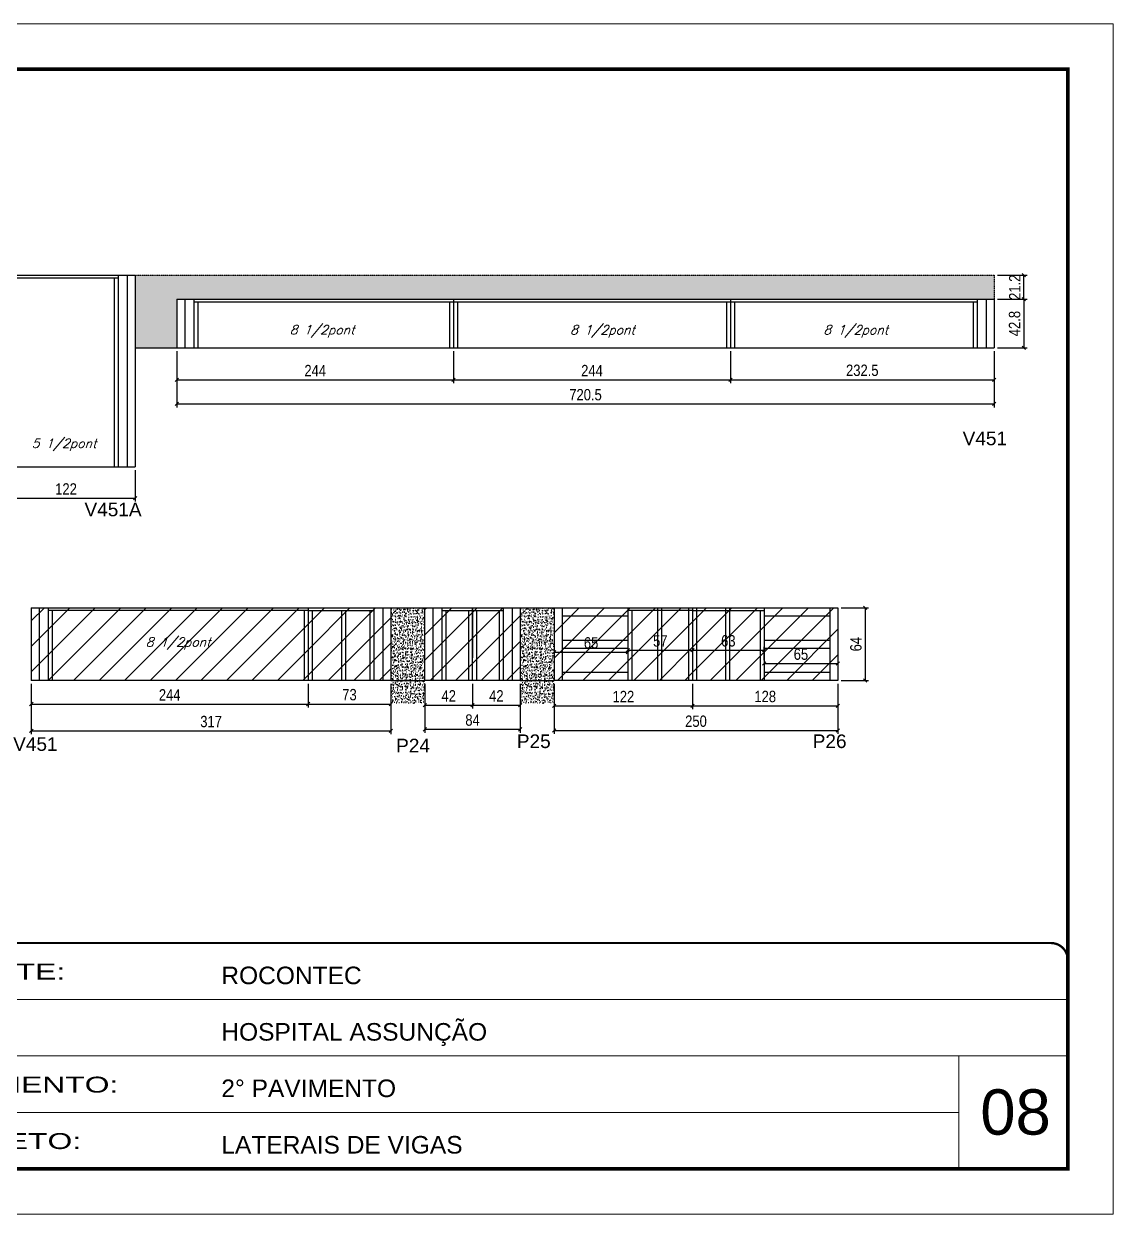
# Model space of a CAD drawing. Extents: x 137137 to 143418, y 10464 to 34486.
# Drawn here: x 142430 to 143391, y 32287 to 33337 of the extents above; entities that cross this region are included whole.
import ezdxf

# ---------------------------------------------------------------- set-up
doc = ezdxf.new("R2010")
doc.units = 0
doc.linetypes.add('CONTINUO', pattern=[0])
doc.linetypes.add('DASHED', pattern=[0.75, 0.5, -0.25])
for name, color, linetype in [('5', 5, 'Continuous'), ('COTA', 241, 'Continuous'), ('Painéis', 200, 'Continuous'), ('Reaproveitamento', 251, 'Continuous'), ('SARR_2.2x7', 40, 'Continuous'), ('SARR_3.5x7', 81, 'Continuous'), ('texto', 7, 'Continuous')]:
    doc.layers.add(name, color=color, linetype=linetype)
for name, color, linetype, lineweight in [('CARIMBO', 255, 'Continuous', 9), ('Folhas', 255, 'Continuous', 9), ('SARRAFO DE PRESSAO', 251, 'DASHED', 9)]:
    doc.layers.add(name, color=color, linetype=linetype, lineweight=lineweight)
doc.styles.add('ARIAL', font='arial.ttf')
doc.styles.add('COTA TECNICA', font='techl___.ttf', dxfattribs={"height": 10})
doc.styles.add('Romans', font='romans.shx')
doc.styles.get("Standard").update_dxf_attribs({"font": 'arial.ttf'})
doc.styles.add('Tecnologia', font='')
doc.styles.get('Tecnologia').set_extended_font_data('Forgotten Futurist')
doc.dimstyles.new('PAINEL', dxfattribs={"dimtxt": 10, "dimasz": 3, "dimexe": 3, "dimexo": 3, "dimgap": 3, "dimtad": 1, "dimdec": 1, "dimzin": 12, "dimdsep": 46, "dimtxsty": 'COTA TECNICA', "dimblk1": 'OBLIQUE', "dimblk2": 'OBLIQUE', "dimsah": 1, "dimcen": 0.9, "dimclrd": 4, "dimclre": 4, "dimclrt": 240, "dimadec": 1, "dimazin": 3, "dimtfac": 1, "dimtdec": 1, "dimtmove": 0, "dimatfit": 3, "dimfxl": 1, "dimtolj": 1, "dimtzin": 12, "dimarcsym": 0})

# ---------------------------------------------------------------- blocks, each defined once
blk = doc.blocks.new('9999999999')
at = {"color": 30, "linetype": 'CONTINUO'}
for p, q in [((98564.6, 34379.6), (99584, 34379.6)), ((98564.6, 34329.8), (99488, 34329.8)), ((99584, 34329.8), (99488, 34329.8)), ((99488, 34329.8), (99488, 34230.2)), ((98564.6, 34280), (99488, 34280))]:
    blk.add_line(p, q, dxfattribs=at)
at = {"color": 30, "linetype": 'CONTINUO', "const_width": 2}
blk.add_lwpolyline([(99584, 34230.2), (99584, 34414.4, 0.414214), (99569, 34429.4), (98229, 34429.4, 0.414214), (98214, 34414.4), (98214, 34245.2, 0.414214), (98229, 34230.2), (99584, 34230.2)], format="xyb", dxfattribs=at)
at = {"layer": 'Folhas'}
blk.add_lwpolyline([(98139, 34190.2), (99624, 34190.2), (99624, 35240.2), (98139, 35240.2)], close=True, dxfattribs=at)
at = {"layer": 'Folhas', "color": 30, "const_width": 3}
blk.add_lwpolyline([(98214, 34230.2), (99584, 34230.2), (99584, 35200.2), (98214, 35200.2)], close=True, dxfattribs=at)
at = {"color": 7, "linetype": 'Continuous', "ltscale": 5, "style": 'ARIAL'}
for s, height, p in [('ROCONTEC', 15.48, (98837.7, 34393.1)), ('HOSPITAL ASSUNÇÃO', 15.483, (98837.7, 34343.3)), ('2° PAVIMENTO', 15.483, (98837.7, 34293.5)), ('LATERAIS DE VIGAS', 15.483, (98837.7, 34243.7))]:
    blk.add_text(s, height=height, dxfattribs=at).set_placement(p)
at = {"layer": 'Folhas', "color": 7, "style": 'Tecnologia', "width": 1.5}
for s, p in [('CLIENTE:', (98573.7, 34397.2)), ('PAVIMENTO:', (98573.7, 34297.5)), ('PROJETO:', (98573.7, 34247.7))]:
    blk.add_text(s, height=14, dxfattribs=at).set_placement(p)
blk = doc.blocks.new('_Oblique')
at = {"color": 0, "linetype": 'ByBlock', "lineweight": -2}
blk.add_line((-0.5, -0.5), (0.5, 0.5), dxfattribs=at)
blk = doc.blocks.new('*D207')
at = {"layer": 'COTA', "color": 4, "linetype": 'ByBlock', "lineweight": -2, "transparency": 16777216}
for p, q in [((142437, 32755), (142437, 32734.2)), ((142681, 32755), (142681, 32734.2)), ((142437, 32737.2), (142681, 32737.2))]:
    blk.add_line(p, q, dxfattribs=at)
at = {"layer": 'Defpoints', "color": 0, "linetype": 'ByBlock', "transparency": 16777216}
for p in [(142437, 32758), (142681, 32758), (142681, 32737.2)]:
    blk.add_point(p, dxfattribs=at)
at = {"layer": 'COTA', "color": 4, "linetype": 'ByBlock', "lineweight": -2, "transparency": 16777216, "xscale": 3, "yscale": 3, "zscale": 3, "rotation": 180}
blk.add_blockref('_Oblique', (142437, 32737.2), dxfattribs=at)
at = {"layer": 'COTA', "color": 4, "linetype": 'ByBlock', "lineweight": -2, "transparency": 16777216, "xscale": 3, "yscale": 3, "zscale": 3}
blk.add_blockref('_Oblique', (142681, 32737.2), dxfattribs=at)
at = {"layer": 'COTA', "color": 240, "linetype": 'ByBlock', "transparency": 16777216, "insert": (142559, 32745.3), "char_height": 10, "attachment_point": 5, "style": 'COTA TECNICA'}
blk.add_mtext('\\A1;244', dxfattribs=at)
blk = doc.blocks.new('*D208')
at = {"layer": 'COTA', "color": 4, "linetype": 'ByBlock', "lineweight": -2, "transparency": 16777216}
for p, q in [((142681, 32755), (142681, 32734.2)), ((142754, 32755), (142754, 32734.2)), ((142681, 32737.2), (142754, 32737.2))]:
    blk.add_line(p, q, dxfattribs=at)
at = {"layer": 'Defpoints', "color": 0, "linetype": 'ByBlock', "transparency": 16777216}
for p in [(142681, 32758), (142754, 32758), (142754, 32737.2)]:
    blk.add_point(p, dxfattribs=at)
at = {"layer": 'COTA', "color": 4, "linetype": 'ByBlock', "lineweight": -2, "transparency": 16777216, "xscale": 3, "yscale": 3, "zscale": 3, "rotation": 180}
blk.add_blockref('_Oblique', (142681, 32737.2), dxfattribs=at)
at = {"layer": 'COTA', "color": 4, "linetype": 'ByBlock', "lineweight": -2, "transparency": 16777216, "xscale": 3, "yscale": 3, "zscale": 3}
blk.add_blockref('_Oblique', (142754, 32737.2), dxfattribs=at)
at = {"layer": 'COTA', "color": 240, "linetype": 'ByBlock', "transparency": 16777216, "insert": (142717.5, 32745.4), "char_height": 10, "attachment_point": 5, "style": 'COTA TECNICA'}
blk.add_mtext('\\A1;73', dxfattribs=at)
blk = doc.blocks.new('*D295')
at = {"layer": 'COTA', "color": 4, "linetype": 'ByBlock', "lineweight": -2, "transparency": 16777216}
for p, q in [((142784, 32755), (142784, 32733.3)), ((142826, 32755), (142826, 32733.3)), ((142784, 32736.3), (142826, 32736.3))]:
    blk.add_line(p, q, dxfattribs=at)
at = {"layer": 'Defpoints', "color": 0, "linetype": 'ByBlock', "transparency": 16777216}
for p in [(142784, 32758), (142826, 32758), (142826, 32736.3)]:
    blk.add_point(p, dxfattribs=at)
at = {"layer": 'COTA', "color": 4, "linetype": 'ByBlock', "lineweight": -2, "transparency": 16777216, "xscale": 3, "yscale": 3, "zscale": 3, "rotation": 180}
blk.add_blockref('_Oblique', (142784, 32736.3), dxfattribs=at)
at = {"layer": 'COTA', "color": 4, "linetype": 'ByBlock', "lineweight": -2, "transparency": 16777216, "xscale": 3, "yscale": 3, "zscale": 3}
blk.add_blockref('_Oblique', (142826, 32736.3), dxfattribs=at)
at = {"layer": 'COTA', "color": 240, "linetype": 'ByBlock', "transparency": 16777216, "insert": (142805, 32744.4), "char_height": 10, "attachment_point": 5, "style": 'COTA TECNICA'}
blk.add_mtext('\\A1;42', dxfattribs=at)
blk = doc.blocks.new('*D296')
at = {"layer": 'COTA', "color": 4, "linetype": 'ByBlock', "lineweight": -2, "transparency": 16777216}
for p, q in [((142826, 32755), (142826, 32733.3)), ((142868, 32755), (142868, 32733.3)), ((142826, 32736.3), (142868, 32736.3))]:
    blk.add_line(p, q, dxfattribs=at)
at = {"layer": 'Defpoints', "color": 0, "linetype": 'ByBlock', "transparency": 16777216}
for p in [(142826, 32758), (142868, 32758), (142868, 32736.3)]:
    blk.add_point(p, dxfattribs=at)
at = {"layer": 'COTA', "color": 4, "linetype": 'ByBlock', "lineweight": -2, "transparency": 16777216, "xscale": 3, "yscale": 3, "zscale": 3, "rotation": 180}
blk.add_blockref('_Oblique', (142826, 32736.3), dxfattribs=at)
at = {"layer": 'COTA', "color": 4, "linetype": 'ByBlock', "lineweight": -2, "transparency": 16777216, "xscale": 3, "yscale": 3, "zscale": 3}
blk.add_blockref('_Oblique', (142868, 32736.3), dxfattribs=at)
at = {"layer": 'COTA', "color": 240, "linetype": 'ByBlock', "transparency": 16777216, "insert": (142847, 32744.4), "char_height": 10, "attachment_point": 5, "style": 'COTA TECNICA'}
blk.add_mtext('\\A1;42', dxfattribs=at)
blk = doc.blocks.new('*D209')
at = {"layer": 'COTA', "color": 4, "linetype": 'ByBlock', "lineweight": -2, "transparency": 16777216}
for p, q in [((143151, 32822), (143175.1, 32822)), ((143172.1, 32822), (143172.1, 32758)), ((143151, 32758), (143175.1, 32758))]:
    blk.add_line(p, q, dxfattribs=at)
at = {"layer": 'Defpoints', "color": 0, "linetype": 'ByBlock', "transparency": 16777216}
for p in [(143148, 32822), (143148, 32758), (143172.1, 32758)]:
    blk.add_point(p, dxfattribs=at)
at = {"layer": 'COTA', "color": 4, "linetype": 'ByBlock', "lineweight": -2, "transparency": 16777216, "xscale": 3, "yscale": 3, "zscale": 3}
for p, rotation in [((143172.1, 32822), 90), ((143172.1, 32758), 270)]:
    blk.add_blockref('_Oblique', p, dxfattribs=dict(at, rotation=rotation))
at = {"layer": 'COTA', "color": 240, "linetype": 'ByBlock', "transparency": 16777216, "insert": (143164, 32790), "char_height": 10, "attachment_point": 5, "rotation": 90, "style": 'COTA TECNICA'}
blk.add_mtext('\\A1;64', dxfattribs=at)
blk = doc.blocks.new('*D210')
at = {"layer": 'COTA', "color": 4, "linetype": 'ByBlock', "lineweight": -2, "transparency": 16777216}
for p, q in [((142898, 32755), (142898, 32732.7)), ((143020, 32755), (143020, 32732.7)), ((142898, 32735.7), (143020, 32735.7))]:
    blk.add_line(p, q, dxfattribs=at)
at = {"layer": 'Defpoints', "color": 0, "linetype": 'ByBlock', "transparency": 16777216}
for p in [(142898, 32758), (143020, 32758), (143020, 32735.7)]:
    blk.add_point(p, dxfattribs=at)
at = {"layer": 'COTA', "color": 4, "linetype": 'ByBlock', "lineweight": -2, "transparency": 16777216, "xscale": 3, "yscale": 3, "zscale": 3, "rotation": 180}
blk.add_blockref('_Oblique', (142898, 32735.7), dxfattribs=at)
at = {"layer": 'COTA', "color": 4, "linetype": 'ByBlock', "lineweight": -2, "transparency": 16777216, "xscale": 3, "yscale": 3, "zscale": 3}
blk.add_blockref('_Oblique', (143020, 32735.7), dxfattribs=at)
at = {"layer": 'COTA', "color": 240, "linetype": 'ByBlock', "transparency": 16777216, "insert": (142959, 32743.8), "char_height": 10, "attachment_point": 5, "style": 'COTA TECNICA'}
blk.add_mtext('\\A1;122', dxfattribs=at)
blk = doc.blocks.new('*D211')
at = {"layer": 'COTA', "color": 4, "linetype": 'ByBlock', "lineweight": -2, "transparency": 16777216}
for p, q in [((143020, 32755), (143020, 32732.7)), ((143148, 32755), (143148, 32732.7)), ((143020, 32735.7), (143148, 32735.7))]:
    blk.add_line(p, q, dxfattribs=at)
at = {"layer": 'Defpoints', "color": 0, "linetype": 'ByBlock', "transparency": 16777216}
for p in [(143020, 32758), (143148, 32758), (143148, 32735.7)]:
    blk.add_point(p, dxfattribs=at)
at = {"layer": 'COTA', "color": 4, "linetype": 'ByBlock', "lineweight": -2, "transparency": 16777216, "xscale": 3, "yscale": 3, "zscale": 3, "rotation": 180}
blk.add_blockref('_Oblique', (143020, 32735.7), dxfattribs=at)
at = {"layer": 'COTA', "color": 4, "linetype": 'ByBlock', "lineweight": -2, "transparency": 16777216, "xscale": 3, "yscale": 3, "zscale": 3}
blk.add_blockref('_Oblique', (143148, 32735.7), dxfattribs=at)
at = {"layer": 'COTA', "color": 240, "linetype": 'ByBlock', "transparency": 16777216, "insert": (143084, 32743.8), "char_height": 10, "attachment_point": 5, "style": 'COTA TECNICA'}
blk.add_mtext('\\A1;128', dxfattribs=at)
blk = doc.blocks.new('*D348')
at = {"layer": 'COTA', "color": 4, "linetype": 'ByBlock', "lineweight": -2, "transparency": 16777216}
for p, q in [((142754, 32755), (142754, 32710.5)), ((142437, 32735), (142437, 32710.5)), ((142437, 32713.5), (142754, 32713.5))]:
    blk.add_line(p, q, dxfattribs=at)
at = {"layer": 'Defpoints', "color": 0, "linetype": 'ByBlock', "transparency": 16777216}
for p in [(142754, 32758), (142437, 32738), (142754, 32713.5)]:
    blk.add_point(p, dxfattribs=at)
at = {"layer": 'COTA', "color": 4, "linetype": 'ByBlock', "lineweight": -2, "transparency": 16777216, "xscale": 3, "yscale": 3, "zscale": 3, "rotation": 180}
blk.add_blockref('_Oblique', (142437, 32713.5), dxfattribs=at)
at = {"layer": 'COTA', "color": 4, "linetype": 'ByBlock', "lineweight": -2, "transparency": 16777216, "xscale": 3, "yscale": 3, "zscale": 3}
blk.add_blockref('_Oblique', (142754, 32713.5), dxfattribs=at)
at = {"layer": 'COTA', "color": 240, "linetype": 'ByBlock', "transparency": 16777216, "insert": (142595.5, 32721.7), "char_height": 10, "attachment_point": 5, "style": 'COTA TECNICA'}
blk.add_mtext('\\A1;317', dxfattribs=at)
blk = doc.blocks.new('*D349')
at = {"layer": 'COTA', "color": 4, "linetype": 'ByBlock', "lineweight": -2, "transparency": 16777216}
for p, q in [((142784, 32755), (142784, 32711.9)), ((142868, 32755), (142868, 32711.9)), ((142784, 32714.9), (142868, 32714.9))]:
    blk.add_line(p, q, dxfattribs=at)
at = {"layer": 'Defpoints', "color": 0, "linetype": 'ByBlock', "transparency": 16777216}
for p in [(142784, 32758), (142868, 32758), (142868, 32714.9)]:
    blk.add_point(p, dxfattribs=at)
at = {"layer": 'COTA', "color": 4, "linetype": 'ByBlock', "lineweight": -2, "transparency": 16777216, "xscale": 3, "yscale": 3, "zscale": 3, "rotation": 180}
blk.add_blockref('_Oblique', (142784, 32714.9), dxfattribs=at)
at = {"layer": 'COTA', "color": 4, "linetype": 'ByBlock', "lineweight": -2, "transparency": 16777216, "xscale": 3, "yscale": 3, "zscale": 3}
blk.add_blockref('_Oblique', (142868, 32714.9), dxfattribs=at)
at = {"layer": 'COTA', "color": 240, "linetype": 'ByBlock', "transparency": 16777216, "insert": (142826, 32723), "char_height": 10, "attachment_point": 5, "style": 'COTA TECNICA'}
blk.add_mtext('\\A1;84', dxfattribs=at)
blk = doc.blocks.new('*D350')
at = {"layer": 'COTA', "color": 4, "linetype": 'ByBlock', "lineweight": -2, "transparency": 16777216}
for p, q in [((142898, 32755), (142898, 32710.9)), ((143148, 32755), (143148, 32710.9)), ((142898, 32713.9), (143148, 32713.9))]:
    blk.add_line(p, q, dxfattribs=at)
at = {"layer": 'Defpoints', "color": 0, "linetype": 'ByBlock', "transparency": 16777216}
for p in [(142898, 32758), (143148, 32758), (143148, 32713.9)]:
    blk.add_point(p, dxfattribs=at)
at = {"layer": 'COTA', "color": 4, "linetype": 'ByBlock', "lineweight": -2, "transparency": 16777216, "xscale": 3, "yscale": 3, "zscale": 3, "rotation": 180}
blk.add_blockref('_Oblique', (142898, 32713.9), dxfattribs=at)
at = {"layer": 'COTA', "color": 4, "linetype": 'ByBlock', "lineweight": -2, "transparency": 16777216, "xscale": 3, "yscale": 3, "zscale": 3}
blk.add_blockref('_Oblique', (143148, 32713.9), dxfattribs=at)
at = {"layer": 'COTA', "color": 240, "linetype": 'ByBlock', "transparency": 16777216, "insert": (143023, 32722), "char_height": 10, "attachment_point": 5, "style": 'COTA TECNICA'}
blk.add_mtext('\\A1;250', dxfattribs=at)
blk = doc.blocks.new('*D915')
at = {"layer": 'COTA', "color": 4, "linetype": 'ByBlock', "lineweight": -2, "transparency": 16777216}
for p, q in [((142565.3, 33048.4), (142565.3, 33020.2)), ((142809.3, 33048.4), (142809.3, 33020.2)), ((142565.3, 33023.2), (142809.3, 33023.2))]:
    blk.add_line(p, q, dxfattribs=at)
at = {"layer": 'Defpoints', "color": 0, "linetype": 'ByBlock', "transparency": 16777216}
for p in [(142565.3, 33051.4), (142809.3, 33051.4), (142809.3, 33023.2)]:
    blk.add_point(p, dxfattribs=at)
at = {"layer": 'COTA', "color": 4, "linetype": 'ByBlock', "lineweight": -2, "transparency": 16777216, "xscale": 3, "yscale": 3, "zscale": 3, "rotation": 180}
blk.add_blockref('_Oblique', (142565.3, 33023.2), dxfattribs=at)
at = {"layer": 'COTA', "color": 4, "linetype": 'ByBlock', "lineweight": -2, "transparency": 16777216, "xscale": 3, "yscale": 3, "zscale": 3}
blk.add_blockref('_Oblique', (142809.3, 33023.2), dxfattribs=at)
at = {"layer": 'COTA', "color": 240, "linetype": 'ByBlock', "transparency": 16777216, "insert": (142687.3, 33031.3), "char_height": 10, "attachment_point": 5, "style": 'COTA TECNICA'}
blk.add_mtext('\\A1;244', dxfattribs=at)
blk = doc.blocks.new('*D916')
at = {"layer": 'COTA', "color": 4, "linetype": 'ByBlock', "lineweight": -2, "transparency": 16777216}
for p, q in [((142809.3, 33048.4), (142809.3, 33020.2)), ((143053.3, 33048.4), (143053.3, 33020.2)), ((142809.3, 33023.2), (143053.3, 33023.2))]:
    blk.add_line(p, q, dxfattribs=at)
at = {"layer": 'Defpoints', "color": 0, "linetype": 'ByBlock', "transparency": 16777216}
for p in [(142809.3, 33051.4), (143053.3, 33051.4), (143053.3, 33023.2)]:
    blk.add_point(p, dxfattribs=at)
at = {"layer": 'COTA', "color": 4, "linetype": 'ByBlock', "lineweight": -2, "transparency": 16777216, "xscale": 3, "yscale": 3, "zscale": 3, "rotation": 180}
blk.add_blockref('_Oblique', (142809.3, 33023.2), dxfattribs=at)
at = {"layer": 'COTA', "color": 4, "linetype": 'ByBlock', "lineweight": -2, "transparency": 16777216, "xscale": 3, "yscale": 3, "zscale": 3}
blk.add_blockref('_Oblique', (143053.3, 33023.2), dxfattribs=at)
at = {"layer": 'COTA', "color": 240, "linetype": 'ByBlock', "transparency": 16777216, "insert": (142931.3, 33031.3), "char_height": 10, "attachment_point": 5, "style": 'COTA TECNICA'}
blk.add_mtext('\\A1;244', dxfattribs=at)
blk = doc.blocks.new('*D917')
at = {"layer": 'COTA', "color": 4, "linetype": 'ByBlock', "lineweight": -2, "transparency": 16777216}
for p, q in [((143288.8, 33094.2), (143315, 33094.2)), ((143312, 33094.2), (143312, 33051.4)), ((143288.8, 33051.4), (143315, 33051.4))]:
    blk.add_line(p, q, dxfattribs=at)
at = {"layer": 'Defpoints', "color": 0, "linetype": 'ByBlock', "transparency": 16777216}
for p in [(143285.8, 33094.2), (143285.8, 33051.4), (143312, 33051.4)]:
    blk.add_point(p, dxfattribs=at)
at = {"layer": 'COTA', "color": 4, "linetype": 'ByBlock', "lineweight": -2, "transparency": 16777216, "xscale": 3, "yscale": 3, "zscale": 3}
for p, rotation in [((143312, 33094.2), 90), ((143312, 33051.4), 270)]:
    blk.add_blockref('_Oblique', p, dxfattribs=dict(at, rotation=rotation))
at = {"layer": 'COTA', "color": 240, "linetype": 'ByBlock', "transparency": 16777216, "insert": (143303.9, 33072.8), "char_height": 10, "attachment_point": 5, "rotation": 90, "style": 'COTA TECNICA'}
blk.add_mtext('\\A1;42.8', dxfattribs=at)
blk = doc.blocks.new('*D918')
at = {"layer": 'COTA', "color": 4, "linetype": 'ByBlock', "lineweight": -2, "transparency": 16777216}
for p, q in [((143288.8, 33115.4), (143315, 33115.4)), ((143312, 33094.2), (143312, 33115.4)), ((143288.8, 33094.2), (143315, 33094.2))]:
    blk.add_line(p, q, dxfattribs=at)
at = {"layer": 'Defpoints', "color": 0, "linetype": 'ByBlock', "transparency": 16777216}
for p in [(143285.8, 33115.4), (143312, 33115.4), (143285.8, 33094.2)]:
    blk.add_point(p, dxfattribs=at)
at = {"layer": 'COTA', "color": 4, "linetype": 'ByBlock', "lineweight": -2, "transparency": 16777216, "xscale": 3, "yscale": 3, "zscale": 3}
for p, rotation in [((143312, 33115.4), 90), ((143312, 33094.2), 270)]:
    blk.add_blockref('_Oblique', p, dxfattribs=dict(at, rotation=rotation))
at = {"layer": 'COTA', "color": 240, "linetype": 'ByBlock', "transparency": 16777216, "insert": (143304, 33104.8), "char_height": 10, "attachment_point": 5, "rotation": 90, "style": 'COTA TECNICA'}
blk.add_mtext('\\A1;21.2', dxfattribs=at)
blk = doc.blocks.new('*D919')
at = {"layer": 'COTA', "color": 4, "linetype": 'ByBlock', "lineweight": -2, "transparency": 16777216}
for p, q in [((142565.3, 33048.4), (142565.3, 32998.9)), ((143285.8, 33048.4), (143285.8, 32998.9)), ((142565.3, 33001.9), (143285.8, 33001.9))]:
    blk.add_line(p, q, dxfattribs=at)
at = {"layer": 'Defpoints', "color": 0, "linetype": 'ByBlock', "transparency": 16777216}
for p in [(142565.3, 33051.4), (143285.8, 33051.4), (143285.8, 33001.9)]:
    blk.add_point(p, dxfattribs=at)
at = {"layer": 'COTA', "color": 4, "linetype": 'ByBlock', "lineweight": -2, "transparency": 16777216, "xscale": 3, "yscale": 3, "zscale": 3, "rotation": 180}
blk.add_blockref('_Oblique', (142565.3, 33001.9), dxfattribs=at)
at = {"layer": 'COTA', "color": 4, "linetype": 'ByBlock', "lineweight": -2, "transparency": 16777216, "xscale": 3, "yscale": 3, "zscale": 3}
blk.add_blockref('_Oblique', (143285.8, 33001.9), dxfattribs=at)
at = {"layer": 'COTA', "color": 240, "linetype": 'ByBlock', "transparency": 16777216, "insert": (142925.6, 33010), "char_height": 10, "attachment_point": 5, "style": 'COTA TECNICA'}
blk.add_mtext('\\A1;720.5', dxfattribs=at)
blk = doc.blocks.new('*D920')
at = {"layer": 'COTA', "color": 4, "lineweight": -2, "ltscale": 25, "transparency": 16777216}
for p, q in [((143053.3, 33048.4), (143053.3, 33020.2)), ((143285.8, 33048.4), (143285.8, 33020.2)), ((143053.3, 33023.2), (143285.8, 33023.2))]:
    blk.add_line(p, q, dxfattribs=at)
at = {"layer": 'Defpoints', "color": 0, "ltscale": 25, "transparency": 16777216}
for p in [(143053.3, 33051.4), (143285.8, 33051.4), (143285.8, 33023.2)]:
    blk.add_point(p, dxfattribs=at)
at = {"layer": 'COTA', "color": 4, "lineweight": -2, "ltscale": 25, "transparency": 16777216, "xscale": 3, "yscale": 3, "zscale": 3, "rotation": 180}
blk.add_blockref('_Oblique', (143053.3, 33023.2), dxfattribs=at)
at = {"layer": 'COTA', "color": 4, "lineweight": -2, "ltscale": 25, "transparency": 16777216, "xscale": 3, "yscale": 3, "zscale": 3}
blk.add_blockref('_Oblique', (143285.8, 33023.2), dxfattribs=at)
at = {"layer": 'COTA', "color": 240, "ltscale": 25, "transparency": 16777216, "insert": (143169.6, 33031.5), "char_height": 10, "attachment_point": 5, "style": 'COTA TECNICA'}
blk.add_mtext('\\A1;232.5', dxfattribs=at)
blk = doc.blocks.new('*D924')
at = {"layer": 'COTA', "color": 4, "lineweight": -2, "ltscale": 25, "transparency": 16777216}
for p, q in [((142898, 32787), (142898, 32780)), ((142898, 32783), (142963, 32783)), ((142963, 32787), (142963, 32780))]:
    blk.add_line(p, q, dxfattribs=at)
at = {"layer": 'Defpoints', "color": 0, "ltscale": 25, "transparency": 16777216}
for p in [(142898, 32790), (142963, 32790), (142963, 32783)]:
    blk.add_point(p, dxfattribs=at)
at = {"layer": 'COTA', "color": 4, "lineweight": -2, "ltscale": 25, "transparency": 16777216, "xscale": 3, "yscale": 3, "zscale": 3, "rotation": 180}
blk.add_blockref('_Oblique', (142898, 32783), dxfattribs=at)
at = {"layer": 'COTA', "color": 4, "lineweight": -2, "ltscale": 25, "transparency": 16777216, "xscale": 3, "yscale": 3, "zscale": 3}
blk.add_blockref('_Oblique', (142963, 32783), dxfattribs=at)
at = {"layer": 'COTA', "color": 240, "ltscale": 25, "transparency": 16777216, "insert": (142930.5, 32791.1), "char_height": 10, "attachment_point": 5, "style": 'COTA TECNICA'}
blk.add_mtext('\\A1;65', dxfattribs=at)
blk = doc.blocks.new('*D925')
at = {"layer": 'COTA', "color": 4, "lineweight": -2, "ltscale": 25, "transparency": 16777216}
for p, q in [((142963, 32787), (142963, 32781.7)), ((142963, 32784.7), (143020, 32784.7))]:
    blk.add_line(p, q, dxfattribs=at)
at = {"layer": 'Defpoints', "color": 0, "ltscale": 25, "transparency": 16777216}
for p in [(142963, 32790), (143020, 32784.7), (143020, 32784.7)]:
    blk.add_point(p, dxfattribs=at)
at = {"layer": 'COTA', "color": 4, "lineweight": -2, "ltscale": 25, "transparency": 16777216, "xscale": 3, "yscale": 3, "zscale": 3, "rotation": 180}
blk.add_blockref('_Oblique', (142963, 32784.7), dxfattribs=at)
at = {"layer": 'COTA', "color": 4, "lineweight": -2, "ltscale": 25, "transparency": 16777216, "xscale": 3, "yscale": 3, "zscale": 3}
blk.add_blockref('_Oblique', (143020, 32784.7), dxfattribs=at)
at = {"layer": 'COTA', "color": 240, "ltscale": 25, "transparency": 16777216, "insert": (142991.5, 32792.8), "char_height": 10, "attachment_point": 5, "style": 'COTA TECNICA'}
blk.add_mtext('\\A1;57', dxfattribs=at)
blk = doc.blocks.new('*D926')
at = {"layer": 'COTA', "color": 4, "lineweight": -2, "ltscale": 25, "transparency": 16777216}
for p, q in [((143020, 32784.7), (143083, 32784.7)), ((143083, 32776), (143083, 32787.7))]:
    blk.add_line(p, q, dxfattribs=at)
at = {"layer": 'Defpoints', "color": 0, "ltscale": 25, "transparency": 16777216}
for p in [(143020, 32784.7), (143083, 32784.7), (143083, 32773)]:
    blk.add_point(p, dxfattribs=at)
at = {"layer": 'COTA', "color": 4, "lineweight": -2, "ltscale": 25, "transparency": 16777216, "xscale": 3, "yscale": 3, "zscale": 3, "rotation": 180}
blk.add_blockref('_Oblique', (143020, 32784.7), dxfattribs=at)
at = {"layer": 'COTA', "color": 4, "lineweight": -2, "ltscale": 25, "transparency": 16777216, "xscale": 3, "yscale": 3, "zscale": 3}
blk.add_blockref('_Oblique', (143083, 32784.7), dxfattribs=at)
at = {"layer": 'COTA', "color": 240, "ltscale": 25, "transparency": 16777216, "insert": (143051.5, 32792.9), "char_height": 10, "attachment_point": 5, "style": 'COTA TECNICA'}
blk.add_mtext('\\A1;63', dxfattribs=at)
blk = doc.blocks.new('*D927')
at = {"layer": 'COTA', "color": 4, "lineweight": -2, "ltscale": 25, "transparency": 16777216}
for p, q in [((143148, 32785.3), (143148, 32770)), ((143083, 32773), (143148, 32773))]:
    blk.add_line(p, q, dxfattribs=at)
at = {"layer": 'Defpoints', "color": 0, "ltscale": 25, "transparency": 16777216}
for p in [(143148, 32788.3), (143083, 32773), (143148, 32773)]:
    blk.add_point(p, dxfattribs=at)
at = {"layer": 'COTA', "color": 4, "lineweight": -2, "ltscale": 25, "transparency": 16777216, "xscale": 3, "yscale": 3, "zscale": 3, "rotation": 180}
blk.add_blockref('_Oblique', (143083, 32773), dxfattribs=at)
at = {"layer": 'COTA', "color": 4, "lineweight": -2, "ltscale": 25, "transparency": 16777216, "xscale": 3, "yscale": 3, "zscale": 3}
blk.add_blockref('_Oblique', (143148, 32773), dxfattribs=at)
at = {"layer": 'COTA', "color": 240, "ltscale": 25, "transparency": 16777216, "insert": (143115.5, 32781.1), "char_height": 10, "attachment_point": 5, "style": 'COTA TECNICA'}
blk.add_mtext('\\A1;65', dxfattribs=at)
blk = doc.blocks.new('*D1119')
at = {"layer": 'COTA', "color": 4, "lineweight": -2, "ltscale": 25, "transparency": 16777216}
for p, q in [((142406.6, 32943.4), (142406.6, 32915.8)), ((142528.6, 32943.4), (142528.6, 32915.8)), ((142406.6, 32918.8), (142528.6, 32918.8))]:
    blk.add_line(p, q, dxfattribs=at)
at = {"layer": 'Defpoints', "color": 0, "ltscale": 25, "transparency": 16777216}
for p in [(142406.6, 32946.4), (142528.6, 32946.4), (142528.6, 32918.8)]:
    blk.add_point(p, dxfattribs=at)
at = {"layer": 'COTA', "color": 4, "lineweight": -2, "ltscale": 25, "transparency": 16777216, "xscale": 3, "yscale": 3, "zscale": 3, "rotation": 180}
blk.add_blockref('_Oblique', (142406.6, 32918.8), dxfattribs=at)
at = {"layer": 'COTA', "color": 4, "lineweight": -2, "ltscale": 25, "transparency": 16777216, "xscale": 3, "yscale": 3, "zscale": 3}
blk.add_blockref('_Oblique', (142528.6, 32918.8), dxfattribs=at)
at = {"layer": 'COTA', "color": 240, "ltscale": 25, "transparency": 16777216, "insert": (142467.6, 32926.9), "char_height": 10, "attachment_point": 5, "style": 'COTA TECNICA'}
blk.add_mtext('\\A1;122', dxfattribs=at)

msp = doc.modelspace()

# ---------------------------------------------------------------- hatches: boundary and pattern name
at = {"layer": 'COTA', "linetype": 'ByBlock'}
h = msp.add_hatch(dxfattribs=at)
h.set_pattern_fill('AR-CONC', color=256, scale=0.03)
h.set_pattern_definition([(50, (-19.8725, -58.6966), (5.46554007, -0.47817257), [0.5715, -6.2865]), (355, (-19.8725, -58.6966), (-1.05730264, 5.73170536), [0.4572, -5.02921753]), (100.4514447, (-19.417, -58.7364), (4.40823741, 5.25353256), [0.48570026, -5.34270734]), (46.1842, (-19.8725, -57.1726), (8.13237123, -1.26126984), [0.85725, -9.42975]), (96.6355576, (-19.195, -57.278), (7.12212402, 7.42278374), [0.7285507, -8.01406824]), (351.184151, (-19.8725, -57.173), (7.122124, 7.42278374), [0.685799, -7.54379196]), (21, (-19.1105, -57.5536), (4.54843174, -3.06795595), [0.5715, -6.2865]), (326, (-19.1105, -57.5536), (1.85406085, 5.52563898), [0.4572, -5.0292]), (71.451445, (-18.7315, -57.809), (6.40249258, 2.45768307), [0.48570026, -5.34269813]), (37.5, (-19.8725, -58.6966), (0.092658098, 2.536651166), [0, -4.96824, 0, -5.1054, 0, -5.04825]), (7.5, (-19.8725, -58.6966), (2.004589875, 3.005417245), [0, -2.91084, 0, -4.85394, 0, -1.92405]), (327.5, (-21.5718, -58.6966), (4.067717855, -0.17186232), [0, -1.905, 0, -5.9436, 0, -7.8867]), (317.5, (-22.3338, -58.6966), (4.44387544, 0.76279473), [0, -2.4765, 0, -3.94716, 0, -5.6007])])
h.paths.add_polyline_path([(142565.31, 33094.19), (143285.81, 33094.19), (143285.81, 33115.39), (142528.59, 33115.39), (142528.59, 33051.39), (142565.31, 33051.39)])
h = msp.add_hatch(dxfattribs=at)
h.set_pattern_fill('AR-CONC', color=256, scale=0.03)
h.set_pattern_definition([(50, (9760.6465, -1102.418), (5.46554007, -0.47817257), [0.5715, -6.2865]), (355, (9760.6465, -1102.418), (-1.05730264, 5.73170536), [0.4572, -5.02921753]), (100.4514447, (9761.102, -1102.458), (4.40823741, 5.25353256), [0.48570026, -5.34270734]), (46.1842, (9760.6465, -1100.894), (8.13237123, -1.26126984), [0.85725, -9.42975]), (96.6355576, (9761.324, -1100.999), (7.122124, 7.42278374), [0.7285507, -8.01406824]), (351.184151, (9760.6465, -1100.894), (7.122124, 7.42278374), [0.685799, -7.54379196]), (21, (9761.4085, -1101.275), (4.54843174, -3.06795595), [0.5715, -6.2865]), (326, (9761.4085, -1101.275), (1.85406085, 5.52563898), [0.4572, -5.0292]), (71.451445, (9761.7876, -1101.5307), (6.40249258, 2.45768307), [0.48570026, -5.34269813]), (37.5, (9760.6465, -1102.418), (0.092658098, 2.536651166), [0, -4.96824, 0, -5.1054, 0, -5.04825]), (7.5, (9760.6465, -1102.418), (2.004589875, 3.005417245), [0, -2.91084, 0, -4.85394, 0, -1.92405]), (327.5, (9758.9473, -1102.418), (4.067717855, -0.17186232), [0, -1.905, 0, -5.9436, 0, -7.8867]), (317.5, (9758.1853, -1102.418), (4.44387544, 0.76279473), [0, -2.4765, 0, -3.94716, 0, -5.6007])])
h.paths.add_polyline_path([(142783.99, 32822.04), (142753.99, 32822.04), (142753.99, 32738.04), (142783.99, 32738.04)])
h = msp.add_hatch(dxfattribs=at)
h.set_pattern_fill('AR-CONC', color=256, scale=0.03)
h.set_pattern_definition([(50, (9874.6465, -1102.418), (5.46554007, -0.47817257), [0.5715, -6.2865]), (355, (9874.6465, -1102.418), (-1.05730264, 5.73170536), [0.4572, -5.02921753]), (100.4514447, (9875.102, -1102.458), (4.40823741, 5.25353256), [0.48570026, -5.34270734]), (46.1842, (9874.6465, -1100.894), (8.13237123, -1.26126984), [0.85725, -9.42975]), (96.6355576, (9875.324, -1100.999), (7.122124, 7.42278374), [0.7285507, -8.01406824]), (351.184151, (9874.6465, -1100.894), (7.122124, 7.42278374), [0.685799, -7.54379196]), (21, (9875.4085, -1101.275), (4.54843174, -3.06795595), [0.5715, -6.2865]), (326, (9875.4085, -1101.275), (1.85406085, 5.52563898), [0.4572, -5.0292]), (71.451445, (9875.7876, -1101.5307), (6.40249258, 2.45768307), [0.48570026, -5.34269813]), (37.5, (9874.6465, -1102.418), (0.092658098, 2.536651166), [0, -4.96824, 0, -5.1054, 0, -5.04825]), (7.5, (9874.6465, -1102.418), (2.004589875, 3.005417245), [0, -2.91084, 0, -4.85394, 0, -1.92405]), (327.5, (9872.9473, -1102.418), (4.067717855, -0.17186232), [0, -1.905, 0, -5.9436, 0, -7.8867]), (317.5, (9872.1853, -1102.418), (4.44387544, 0.76279473), [0, -2.4765, 0, -3.94716, 0, -5.6007])])
h.paths.add_polyline_path([(142897.99, 32822.04), (142867.99, 32822.04), (142867.99, 32738.04), (142897.99, 32738.04)])
at = {"layer": 'Reaproveitamento', "ltscale": 25}
h = msp.add_hatch(dxfattribs=at)
h.set_pattern_fill('ANSI31', color=256, scale=5)
h.paths.add_polyline_path([(142680.99, 32822.04), (142436.99, 32822.04), (142436.99, 32758.04), (142680.99, 32758.04)])
h.paths.add_polyline_path([(142530.12, 32782.55), (142597.74, 32782.55), (142603.24, 32798.52), (142535.62, 32798.52)], flags=24)
h = msp.add_hatch(dxfattribs=at)
h.set_pattern_fill('ANSI31', color=256, scale=5)
h.paths.add_polyline_path([(142753.99, 32822.04), (142680.99, 32822.04), (142680.99, 32758.04), (142753.99, 32758.04)])
h = msp.add_hatch(dxfattribs=at)
h.set_pattern_fill('ANSI31', color=256, scale=5)
h.paths.add_polyline_path([(142825.99, 32822.04), (142783.99, 32822.04), (142783.99, 32758.04), (142825.99, 32758.04)])
h = msp.add_hatch(dxfattribs=at)
h.set_pattern_fill('ANSI31', color=256, scale=5)
h.paths.add_polyline_path([(142867.99, 32822.04), (142825.99, 32822.04), (142825.99, 32758.04), (142867.99, 32758.04)])
h = msp.add_hatch(dxfattribs=at)
h.set_pattern_fill('ANSI31', color=256, scale=5)
h.paths.add_polyline_path([(143019.99, 32822.04), (142897.99, 32822.04), (142897.99, 32758.04), (143019.99, 32758.04)])
h.paths.add_polyline_path([(142919.75, 32781.28), (142941.84, 32781.28), (142941.84, 32801.86), (142919.75, 32801.86)], flags=24)
h.paths.add_polyline_path([(142981.19, 32782.96), (143002.46, 32782.96), (143002.46, 32803.54), (142981.19, 32803.54)], flags=24)
h = msp.add_hatch(dxfattribs=at)
h.set_pattern_fill('ANSI31', color=256, scale=5)
h.paths.add_polyline_path([(143147.99, 32822.04), (143019.99, 32822.04), (143019.99, 32758.04), (143147.99, 32758.04), (143147.99, 32778.04)])
h.paths.add_polyline_path([(143040.67, 32783.18), (143062.76, 32783.18), (143062.76, 32803.76), (143040.67, 32803.76)], flags=24)
h.paths.add_polyline_path([(143104.75, 32771.28), (143126.84, 32771.28), (143126.84, 32791.86), (143104.75, 32791.86)], flags=24)

# ---------------------------------------------------------------- linework, layer by layer
at = {"layer": 'COTA', "linetype": 'DASHED', "ltscale": 0.3}
for p, q in [((142528.59, 33115.39), (143285.81, 33115.39)), ((143285.81, 33115.39), (143285.81, 33094.19))]:
    msp.add_line(p, q, dxfattribs=at)
at = {"layer": 'COTA', "linetype": 'ByBlock'}
for p, q in [((142528.59, 33051.39), (142565.31, 33051.39)), ((142753.99, 32822.04), (142783.99, 32822.04)), ((142867.99, 32822.04), (142897.99, 32822.04)), ((142753.99, 32758.04), (142783.99, 32758.04)), ((142867.99, 32758.04), (142897.99, 32758.04))]:
    msp.add_line(p, q, dxfattribs=at)
at = {"layer": 'Painéis', "linetype": 'ByBlock'}
for p, q in [((142342.29, 33115.39), (142528.59, 33115.39)), ((142528.59, 33115.39), (142528.59, 32946.39)), ((142565.31, 33094.19), (143285.81, 33094.19)), ((142565.31, 33094.19), (142565.31, 33051.39)), ((142809.31, 33094.19), (142809.31, 33051.39)), ((143053.31, 33094.19), (143053.31, 33051.39)), ((143285.81, 33094.19), (143285.81, 33051.39)), ((142565.31, 33051.39), (143285.81, 33051.39)), ((142342.29, 32946.39), (142528.59, 32946.39)), ((142783.99, 32822.04), (142825.99, 32822.04)), ((142783.99, 32758.04), (142783.99, 32822.04)), ((142825.99, 32822.04), (142825.99, 32778.04)), ((142825.99, 32822.04), (142867.99, 32822.04)), ((142825.99, 32758.04), (142825.99, 32822.04)), ((142867.99, 32822.04), (142867.99, 32758.04))]:
    msp.add_line(p, q, dxfattribs=at)
at = {"layer": 'Painéis'}
for p, q in [((142436.99, 32822.04), (142680.99, 32822.04)), ((142436.99, 32822.04), (142436.99, 32758.04)), ((142680.99, 32822.04), (142753.99, 32822.04)), ((142680.99, 32822.04), (142680.99, 32758.04)), ((142680.99, 32822.04), (142680.99, 32758.04)), ((142753.99, 32822.04), (142753.99, 32758.04)), ((142897.99, 32822.04), (143019.99, 32822.04)), ((142897.99, 32822.04), (142897.99, 32758.04)), ((143019.99, 32822.04), (143147.99, 32822.04)), ((143019.99, 32822.04), (143019.99, 32778.04)), ((143019.99, 32822.04), (143019.99, 32758.04)), ((143147.99, 32822.04), (143147.99, 32778.04)), ((142753.99, 32758.04), (142436.99, 32758.04)), ((142867.99, 32758.04), (142783.99, 32758.04)), ((143147.99, 32758.04), (142897.99, 32758.04))]:
    msp.add_line(p, q, dxfattribs=at)
at = {"layer": 'Painéis', "ltscale": 25}
msp.add_line((143147.99, 32778.04), (143147.99, 32758.04), dxfattribs=at)
at = {"layer": 'SARR_2.2x7', "linetype": 'Continuous', "ltscale": 50}
for p, q in [((142406.59, 33113.19), (142513.59, 33113.19)), ((142521.59, 33115.39), (142521.59, 32946.39)), ((142572.31, 33094.19), (142572.31, 33051.39)), ((142580.31, 33091.99), (142809.31, 33091.99)), ((142809.31, 33091.99), (143053.31, 33091.99)), ((143053.31, 33091.99), (143270.81, 33091.99)), ((143278.81, 33094.19), (143278.81, 33051.39)), ((142443.99, 32822.04), (142443.99, 32758.04)), ((142680.99, 32819.84), (142451.99, 32819.84)), ((142680.99, 32819.84), (142738.99, 32819.84)), ((142746.99, 32822.04), (142746.99, 32758.04)), ((142790.99, 32822.04), (142790.99, 32758.04)), ((142798.99, 32819.84), (142825.99, 32819.84)), ((142825.99, 32819.84), (142852.99, 32819.84)), ((142860.99, 32822.04), (142860.99, 32758.04)), ((142904.99, 32822.04), (142904.99, 32758.04)), ((142904.99, 32815.04), (142962.99, 32815.04)), ((143019.99, 32819.84), (142962.99, 32819.84)), ((143019.99, 32819.84), (143082.99, 32819.84)), ((143082.99, 32815.04), (143140.99, 32815.04)), ((143140.99, 32822.04), (143140.99, 32758.04)), ((142904.99, 32793.54), (142962.99, 32793.54)), ((143082.99, 32793.54), (143140.99, 32793.54)), ((142904.99, 32786.54), (142962.99, 32786.54)), ((143082.99, 32786.54), (143140.99, 32786.54)), ((142962.99, 32765.04), (142904.99, 32765.04)), ((143140.99, 32765.04), (143082.99, 32765.04))]:
    msp.add_line(p, q, dxfattribs=at)
at = {"layer": 'SARR_3.5x7'}
for p, q in [((142510.09, 33113.19), (142510.09, 32946.39)), ((142513.59, 33115.39), (142513.59, 32946.39)), ((142580.31, 33094.19), (142580.31, 33051.39)), ((142583.81, 33091.99), (142583.81, 33051.39)), ((142805.81, 33091.99), (142805.81, 33051.39)), ((142812.81, 33091.99), (142812.81, 33051.39)), ((143049.81, 33091.99), (143049.81, 33051.39)), ((143056.81, 33091.99), (143056.81, 33051.39)), ((143267.31, 33091.99), (143267.31, 33051.39)), ((143270.81, 33094.19), (143270.81, 33051.39)), ((142451.99, 32822.04), (142451.99, 32758.04)), ((142455.49, 32819.84), (142455.49, 32758.04)), ((142677.49, 32819.84), (142677.49, 32758.04)), ((142684.49, 32819.84), (142684.49, 32758.04)), ((142710.49, 32819.84), (142710.49, 32758.04)), ((142713.99, 32819.84), (142713.99, 32758.04)), ((142735.49, 32819.84), (142735.49, 32758.04)), ((142738.99, 32822.04), (142738.99, 32758.04)), ((142798.99, 32822.04), (142798.99, 32758.04)), ((142802.49, 32819.84), (142802.49, 32758.04)), ((142822.49, 32819.84), (142822.49, 32758.04)), ((142829.49, 32819.84), (142829.49, 32758.04)), ((142849.49, 32819.84), (142849.49, 32758.04)), ((142852.99, 32822.04), (142852.99, 32758.04)), ((142962.99, 32822.04), (142962.99, 32758.04)), ((142966.49, 32819.84), (142966.49, 32758.04)), ((142988.99, 32822.04), (142988.99, 32758.04)), ((142992.49, 32822.04), (142992.49, 32758.04)), ((143016.49, 32822.04), (143016.49, 32758.04)), ((143023.49, 32822.04), (143023.49, 32758.04)), ((143048.99, 32822.04), (143048.99, 32758.04)), ((143052.49, 32822.04), (143052.49, 32758.04)), ((143079.49, 32819.84), (143079.49, 32758.04)), ((143082.99, 32822.04), (143082.99, 32758.04))]:
    msp.add_line(p, q, dxfattribs=at)

# ---------------------------------------------------------------- block references
at = {"layer": 'SARRAFO DE PRESSAO', "color": 6, "linetype": 'ByBlock'}
msp.add_blockref('9999999999', (43766.81, -1903), dxfattribs=at)

# ---------------------------------------------------------------- texts
at = {"layer": '5', "linetype": 'Continuous'}
for s, p in [('V451', (143258.08, 32965.49)), ('V451A', (142483.89, 32902.82)), ('V451', (142421, 32695.91)), ('P25', (142865.07, 32698.37)), ('P26', (143125.89, 32698.37)), ('P24', (142758.64, 32694.56))]:
    msp.add_text(s, height=12, rotation=0.00004, dxfattribs=at).set_placement(p)
at = {"layer": 'CARIMBO', "style": 'ARIAL'}
msp.add_text('08', height=40, dxfattribs=at).set_placement((143273.65, 32357.34))
at = {"layer": 'texto', "color": 2, "char_height": 8, "attachment_point": 5, "style": 'Romans'}
for s, insert in [('{\\Q19;\\C256;8 1/2pont}', (142693.42, 33065.97)), ('{\\Q19;\\C256;8 1/2pont}', (142940.6, 33065.93)), ('{\\Q19;\\C256;8 1/2pont}', (143163.87, 33065.93)), ('{\\Q19;\\C256;5 1/2pont}', (142465.86, 32965.86)), ('{\\Q19;\\C256;8 1/2pont}', (142566.49, 32790.54))]:
    msp.add_mtext(s, dxfattribs=dict(at, insert=insert))

# ---------------------------------------------------------------- dimensions: what is measured, and where the dimension line sits
at = {"layer": 'COTA', "linetype": 'ByBlock'}
dim = msp.add_linear_dim(base=(143312.04, 33115.39), p1=(143285.81, 33094.19), p2=(143285.81, 33115.39), angle=90, dimstyle='PAINEL', dxfattribs=at)
dim.commit()
dim.dimension.update_dxf_attribs({"geometry": '*D918', "text_midpoint": (143312.04, 33104.79), "dimtype": 160})
for base, p1, p2, picture, middle in [((143312.04, 33051.39), (143285.81, 33094.19), (143285.81, 33051.39), '*D917', (143303.94, 33072.79)), ((143172.15, 32758.04), (143147.99, 32822.04), (143147.99, 32758.04), '*D209', (143164.04, 32790.04))]:
    dim = msp.add_linear_dim(base=base, p1=p1, p2=p2, angle=90, dimstyle='PAINEL', dxfattribs=at)
    dim.commit()
    dim.dimension.update_dxf_attribs({"geometry": picture, "text_midpoint": middle})
for base, p1, p2, picture, middle in [((142809.31, 33023.24), (142565.31, 33051.39), (142809.31, 33051.39), '*D915', (142687.31, 33031.31)), ((143285.81, 33001.92), (142565.31, 33051.39), (143285.81, 33051.39), '*D919', (142925.56, 33010.03)), ((142680.99, 32737.21), (142436.99, 32758.04), (142680.99, 32758.04), '*D207', (142558.99, 32745.29)), ((142753.99, 32713.51), (142436.99, 32738.04), (142753.99, 32758.04), '*D348', (142595.49, 32721.73)), ((142753.99, 32737.21), (142680.99, 32758.04), (142753.99, 32758.04), '*D208', (142717.49, 32745.43)), ((142825.99, 32736.34), (142783.99, 32758.04), (142825.99, 32758.04), '*D295', (142804.99, 32744.41)), ((142867.99, 32736.34), (142825.99, 32758.04), (142867.99, 32758.04), '*D296', (142846.99, 32744.41)), ((143019.99, 32735.7), (142897.99, 32758.04), (143019.99, 32758.04), '*D210', (142958.99, 32743.76)), ((143147.99, 32713.89), (142897.99, 32758.04), (143147.99, 32758.04), '*D350', (143022.99, 32722)), ((143147.99, 32735.7), (143019.99, 32758.04), (143147.99, 32758.04), '*D211', (143083.99, 32743.79))]:
    dim = msp.add_linear_dim(base=base, p1=p1, p2=p2, dimstyle='PAINEL', dxfattribs=at)
    dim.commit()
    dim.dimension.update_dxf_attribs({"geometry": picture, "text_midpoint": middle})
dim = msp.add_linear_dim(base=(143053.31, 33023.24), p1=(142809.31, 33051.39), p2=(143053.31, 33051.39), dimstyle='PAINEL', override={"dimtmove": 1}, dxfattribs=at)
dim.commit()
dim.dimension.update_dxf_attribs({"geometry": '*D916', "text_midpoint": (142931.31, 33031.31)})
at = {"layer": 'COTA', "ltscale": 25}
for base, p1, p2, picture, middle in [((143285.81, 33023.24), (143053.31, 33051.39), (143285.81, 33051.39), '*D920', (143169.56, 33031.46)), ((142528.59, 32918.79), (142406.59, 32946.39), (142528.59, 32946.39), '*D1119', (142467.59, 32926.85)), ((142962.99, 32782.99), (142897.99, 32790.04), (142962.99, 32790.04), '*D924', (142930.49, 32791.1))]:
    dim = msp.add_linear_dim(base=base, p1=p1, p2=p2, dimstyle='PAINEL', dxfattribs=at)
    dim.commit()
    dim.dimension.update_dxf_attribs({"geometry": picture, "text_midpoint": middle})
for base, p1, p2, picture, middle in [((143019.99, 32784.66), (142962.99, 32790.04), (143019.99, 32784.66), '*D925', (142991.49, 32792.77)), ((143082.99, 32784.66), (143019.99, 32784.66), (143082.99, 32772.99), '*D926', (143051.49, 32792.88)), ((143147.99, 32772.99), (143082.99, 32772.99), (143147.99, 32788.31), '*D927', (143115.49, 32781.1))]:
    dim = msp.add_linear_dim(base=base, p1=p1, p2=p2, dimstyle='PAINEL', override={"dimtmove": 1}, dxfattribs=at)
    dim.commit()
    dim.dimension.update_dxf_attribs({"geometry": picture, "text_midpoint": middle})
at = {"layer": 'COTA', "linetype": 'ByBlock'}
dim = msp.add_linear_dim(base=(142867.99, 32714.93), p1=(142783.99, 32758.04), p2=(142867.99, 32758.04), dimstyle='PAINEL', dxfattribs=at)
dim.commit()
dim.dimension.update_dxf_attribs({"geometry": '*D349', "text_midpoint": (142825.99, 32714.93), "dimtype": 160})

doc.saveas('drawing.dxf')
